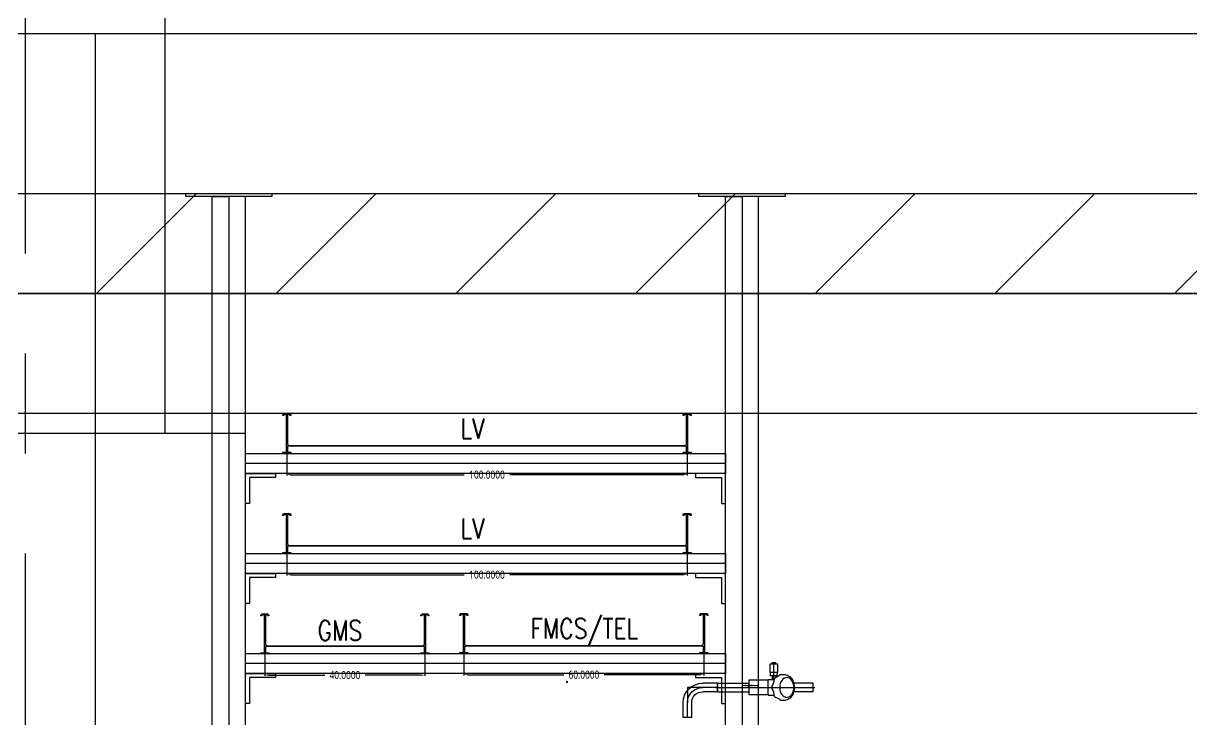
# Model space of a CAD drawing. Extents: x -3080 to 28500, y -1326 to 31609.
# Drawn here: x 13919.5 to 14211.5, y 26414.3 to 26588.3 of the extents above; entities that cross this region are included whole.
import ezdxf
from ezdxf.enums import TextEntityAlignment as Align
from ezdxf.xclip import XClip

# ---------------------------------------------------------------- set-up
doc = ezdxf.new("R2010")
doc.units = 0
doc.header["$LTSCALE"] = 100
doc.header["$XCLIPFRAME"] = 2
doc.linetypes.add('188K-SM-07-F10-MECH-CR PIPE-Y2257103$0$CENTER', pattern=[2, 1.25, -0.25, 0.25, -0.25])
doc.linetypes.add('188K-SM-07-F10-MECH-CR PIPE-Y2257103$0$X-S-FAB_SL ALL$0$COL-CEN-LIN', pattern=[3.25, 2.5, -0.25, 0.25, -0.25])
for name, color, linetype in [('0-xref', 8, 'Continuous'), ('188K-SM-07-F10-MECH-CR PIPE-Y2257103$0$0-AP7P1-SM-08-BG_CDA', 6, 'Continuous'), ('188K-SM-07-F10-MECH-CR PIPE-Y2257103$0$0-BG', 6, 'Continuous'), ('188K-SM-07-F10-MECH-CR PIPE-Y2257103$0$0-FIRE', 1, 'Continuous'), ('188K-SM-07-F10-MECH-CR PIPE-Y2257103$0$0-hookupzoom', 4, 'Continuous'), ('188K-SM-07-F10-MECH-CR PIPE-Y2257103$0$0-LV', 6, 'Continuous'), ('188K-SM-07-F10-MECH-CR PIPE-Y2257103$0$0-Y-CCD', 5, 'Continuous'), ('188K-SM-07-F10-MECH-CR PIPE-Y2257103$0$DIM', 3, 'Continuous'), ('188K-SM-07-F10-MECH-CR PIPE-Y2257103$0$SH-LINE-130', 2, 'Continuous'), ('188K-SM-07-F10-MECH-CR PIPE-Y2257103$0$UPW_PVDF', 7, 'Continuous'), ('188K-SM-07-F10-MECH-CR PIPE-Y2257103$0$X-S-FAB_SL ALL$0$ASP_8', 8, 'Continuous'), ('188K-SM-07-F10-MECH-CR PIPE-Y2257103$0$X-S-FAB_SL ALL$0$BEAM-S', 2, 'Continuous'), ('188K-SM-07-F10-MECH-CR PIPE-Y2257103$0$X-S-FAB_SL ALL$0$CCL', 15, '188K-SM-07-F10-MECH-CR PIPE-Y2257103$0$X-S-FAB_SL ALL$0$COL-CEN-LIN')]:
    doc.layers.add(name, color=color, linetype=linetype)
doc.layers.add('188K-SM-07-F10-MECH-CR PIPE-Y2257103$0$Blcok.TXT', color=7, linetype='Continuous', plot=False)
doc.layers.add('188K-SM-07-F10-MECH-CR PIPE-Y2257103$0$Block.TXT', color=7, linetype='Continuous', plot=False)
doc.styles.add('188K-SM-07-F10-MECH-CR PIPE-Y2257103$0$AA-TXT', font='romans.shx', dxfattribs={"bigfont": 'chineset.shx'})
doc.styles.add('188K-SM-07-F10-MECH-CR PIPE-Y2257103$0$Standard', font='', dxfattribs={"width": 0.8})
doc.styles.add('188K-SM-07-F10-MECH-CR PIPE-Y2257103$0$TXT', font='txt.shx', dxfattribs={"width": 0.55, "bigfont": 'chineset.shx'})
doc.styles.get('188K-SM-07-F10-MECH-CR PIPE-Y2257103$0$Standard').set_extended_font_data('Microsoft JhengHei')
doc.dimstyles.new('188K-SM-07-F10-MECH-CR PIPE-Y2257103$0$Standard', dxfattribs={"dimtxt": 0.18, "dimasz": 0.18, "dimexe": 0.18, "dimexo": 0.0625, "dimgap": 0.09, "dimtad": 0, "dimtih": 1, "dimtoh": 1, "dimdec": 4, "dimzin": 0, "dimdsep": 46, "dimtxsty": '188K-SM-07-F10-MECH-CR PIPE-Y2257103$0$Standard', "dimcen": 0.09, "dimadec": 0, "dimazin": 0, "dimtfac": 1, "dimtdec": 4, "dimtofl": 0, "dimtmove": 0, "dimatfit": 3, "dimfxl": 1, "dimtolj": 1, "dimtzin": 0, "dimarcsym": 0})

# ---------------------------------------------------------------- blocks, each defined once
blk = doc.blocks.new('188K-SM-07-F10-MECH-CR PIPE-Y2257103$0$X-S-FAB_SL ALL$0$A$Ceb448ab1')
at = {"layer": '188K-SM-07-F10-MECH-CR PIPE-Y2257103$0$X-S-FAB_SL ALL$0$CCL'}
blk.add_line((13920, 3600), (13920, 0), dxfattribs=at)
blk = doc.blocks.new('*U1541')
at = {"color": 241}
blk.add_lwpolyline([(17.5, 50), (-17.5, 50), (-17.5, 337.5), (17.5, 337.5)], close=True, dxfattribs=at)
blk = doc.blocks.new('188K-SM-07-F10-MECH-CR PIPE-Y2257103$0$X-S-FAB_SL ALL')
at = {"color": 241}
for p, q in [((-2628.521, -72748.977), (19076.479, -72748.977)), ((-2628.521, -72788.977), (19076.479, -72788.977))]:
    blk.add_line(p, q, dxfattribs=at)
at = {"layer": '188K-SM-07-F10-MECH-CR PIPE-Y2257103$0$X-S-FAB_SL ALL$0$ASP_8'}
for p, q in [((9481.479, -72848.977), (9481.479, -71981.477)), ((9501.479, -72848.977), (9391.479, -72848.977)), ((9501.479, -73068.977), (9501.479, -72848.977))]:
    blk.add_line(p, q, dxfattribs=at)
at = {"layer": '188K-SM-07-F10-MECH-CR PIPE-Y2257103$0$X-S-FAB_SL ALL$0$BEAM-S'}
blk.add_blockref('*U1541', (9446.479, -73086.477), dxfattribs=at)
at = {"layer": '188K-SM-07-F10-MECH-CR PIPE-Y2257103$0$X-S-FAB_SL ALL$0$CCL'}
blk.add_blockref('188K-SM-07-F10-MECH-CR PIPE-Y2257103$0$X-S-FAB_SL ALL$0$A$Ceb448ab1', (-4473.521, -73553.977), dxfattribs=at)
blk = doc.blocks.new('*D1546')
at = {"layer": '188K-SM-07-F10-MECH-CR PIPE-Y2257103$0$DIM', "color": 0, "lineweight": -2, "transparency": 16777216}
for p, q in [((0, -0.06), (0, -5.47)), ((100, -0.06), (100, -5.47)), ((1, -5.29), (44.3, -5.29)), ((99, -5.29), (55.7, -5.29))]:
    blk.add_line(p, q, dxfattribs=at)
at = {"layer": '188K-SM-07-F10-MECH-CR PIPE-Y2257103$0$DIM', "color": 0, "transparency": 16777216}
for points in [[(1, -5.13), (1, -5.46), (0, -5.29)], [(99, -5.13), (99, -5.46), (100, -5.29)]]:
    blk.add_solid(points, dxfattribs=at)
at = {"layer": 'DefPoints', "color": 0, "transparency": 16777216}
for p in [(0, 0), (100, 0), (100, -5.29)]:
    blk.add_point(p, dxfattribs=at)
at = {"layer": '188K-SM-07-F10-MECH-CR PIPE-Y2257103$0$DIM', "color": 0, "transparency": 16777216, "insert": (50, -5.29), "char_height": 2, "attachment_point": 5, "style": '188K-SM-07-F10-MECH-CR PIPE-Y2257103$0$Standard'}
blk.add_mtext('\\A1;100.0000', dxfattribs=at)
blk = doc.blocks.new('*D1544')
at = {"layer": '188K-SM-07-F10-MECH-CR PIPE-Y2257103$0$DIM', "color": 0, "lineweight": -2, "transparency": 16777216}
for p, q in [((0, -0.06), (0, -5.47)), ((60, -0.06), (60, -5.47)), ((1, -5.29), (24.98, -5.29)), ((59, -5.29), (35.02, -5.29))]:
    blk.add_line(p, q, dxfattribs=at)
at = {"layer": '188K-SM-07-F10-MECH-CR PIPE-Y2257103$0$DIM', "color": 0, "transparency": 16777216}
for points in [[(1, -5.13), (1, -5.46), (0, -5.29)], [(59, -5.13), (59, -5.46), (60, -5.29)]]:
    blk.add_solid(points, dxfattribs=at)
at = {"layer": 'DefPoints', "color": 0, "transparency": 16777216}
for p in [(0, 0), (60, 0), (60, -5.29)]:
    blk.add_point(p, dxfattribs=at)
at = {"layer": '188K-SM-07-F10-MECH-CR PIPE-Y2257103$0$DIM', "color": 0, "transparency": 16777216, "insert": (30, -5.29), "char_height": 2, "attachment_point": 5, "style": '188K-SM-07-F10-MECH-CR PIPE-Y2257103$0$Standard'}
blk.add_mtext('\\A1;60.0000', dxfattribs=at)
blk = doc.blocks.new('*D272')
at = {"layer": '188K-SM-07-F10-MECH-CR PIPE-Y2257103$0$DIM', "color": 0, "lineweight": -2, "transparency": 16777216}
for p, q in [((0, -0.06), (0, -5.47)), ((40, -0.06), (40, -5.47)), ((1, -5.29), (14.94, -5.29)), ((39, -5.29), (25.06, -5.29))]:
    blk.add_line(p, q, dxfattribs=at)
at = {"layer": '188K-SM-07-F10-MECH-CR PIPE-Y2257103$0$DIM', "color": 0, "transparency": 16777216}
for points in [[(1, -5.13), (1, -5.46), (0, -5.29)], [(39, -5.13), (39, -5.46), (40, -5.29)]]:
    blk.add_solid(points, dxfattribs=at)
at = {"layer": 'DefPoints', "color": 0, "transparency": 16777216}
for p in [(0, 0), (40, 0), (40, -5.29)]:
    blk.add_point(p, dxfattribs=at)
at = {"layer": '188K-SM-07-F10-MECH-CR PIPE-Y2257103$0$DIM', "color": 0, "transparency": 16777216, "insert": (20, -5.29), "char_height": 2, "attachment_point": 5, "style": '188K-SM-07-F10-MECH-CR PIPE-Y2257103$0$Standard'}
blk.add_mtext('\\A1;40.0000', dxfattribs=at)
blk = doc.blocks.new('188K-SM-07-F10-MECH-CR PIPE-Y2257103$0$Bellow_15A_R')
at = {"color": 2, "linetype": '188K-SM-07-F10-MECH-CR PIPE-Y2257103$0$CENTER', "ltscale": 3}
blk.add_line((-8.24, 0), (16.48, 0), dxfattribs=at)
at = {"color": 0}
for p, q in [((-7.83, 1.08), (0, 1.08)), ((-7.83, 1.08), (-7.83, -1.08)), ((4.81, 1.8), (0, 1.8)), ((0, -1.8), (0, 1.8)), ((4.81, 1.9), (4.81, -1.9)), ((4.81, 1.9), (6.29, 1.9)), ((16.07, 1.08), (11.29, 1.08)), ((16.07, 1.08), (16.07, -1.08)), ((-7.83, -1.08), (0, -1.08)), ((4.81, -1.8), (0, -1.8)), ((6.28, -1.9), (4.81, -1.9)), ((16.07, -1.08), (11.29, -1.08))]:
    blk.add_line(p, q, dxfattribs=at)
blk.add_lwpolyline([(11.13, -1.55, -0.129678), (10.5, -2.5, -0.076709), (9.35, -3.11), (9.11, -3.14), (8.07, -3.17, -0.111401), (7.8, -3.16, 0.105556), (6.58, -2.45, -0.110801), (6.28, -2.02, 0.124714), (5.78, -0.3, -0.093313), (5.78, 0.3, 0.191988), (6.28, 2.02, -0.199243), (6.58, 2.45, 0.232869), (7.8, 3.16, -0.069384), (8.07, 3.17), (9.11, 3.14), (9.35, 3.11, -0.093734), (10.5, 2.49, -0.099389), (11.13, 1.55, -0.039332), (11.36, 0.8, -0.090181), (11.36, -0.8, -0.048841)], format="xyb", close=True, dxfattribs=at)
blk.add_ellipse((9.49, 0), major_axis=(0, -2.49), ratio=0.70911, dxfattribs=at)
blk = doc.blocks.new('*U1609')
at = {"color": 0}
for p, q in [((5.81, -2.88), (5.81, -1.9)), ((6.7, -2.88), (6.7, -2.49)), ((7.05, -2.88), (7.04, -2.88)), ((5.3, -3.84), (5.33, -3.82)), ((5.33, -3.82), (7.18, -3.82)), ((5.46, -3.5), (5.46, -3.5)), ((7.04, -3.5), (7.05, -3.5)), ((7.21, -3.84), (7.18, -3.82))]:
    blk.add_line(p, q, dxfattribs=at)
at = {"color": 2, "linetype": '188K-SM-07-F10-MECH-CR PIPE-Y2257103$0$CENTER'}
blk.add_line((6.25, -2.15), (6.25, -6.29), dxfattribs=at)
at = {"color": 0}
for points in [[(7.05, -3.82), (7.04, -2.88), (5.46, -2.88), (5.46, -2.88), (5.46, -3.82)], [(5.3, -3.83), (5.3, -5.88), (7.21, -5.88), (7.21, -3.83)], [(5.81, -5.88), (5.81, -6.2), (6.7, -6.2), (6.7, -5.88)]]:
    blk.add_lwpolyline(points, dxfattribs=at)
blk.add_blockref('188K-SM-07-F10-MECH-CR PIPE-Y2257103$0$Bellow_15A_R', (0, 0), dxfattribs=at)
at = {"layer": '188K-SM-07-F10-MECH-CR PIPE-Y2257103$0$Blcok.TXT', "color": 0, "style": '188K-SM-07-F10-MECH-CR PIPE-Y2257103$0$TXT', "width": 0.6}
for tag, p in [('進吹氣口', (-0.18, -0.29)), ('管徑', (-0.18, -0.41)), ('氣種', (-0.18, -0.54))]:
    blk.add_attdef(tag, p, '', height=0.1, dxfattribs=at)
blk = doc.blocks.new('*U1617')
at = {"color": 0}
for p, q in [((-2.23, -28.92), (-5.92, -28.92)), ((-2.23, -31.09), (-2.23, -28.92)), ((-2.23, -31.09), (-5.92, -31.09)), ((-10.81, -37.5), (-10.81, -33.81)), ((-8.65, -37.5), (-8.65, -33.81)), ((-10.81, -37.5), (-8.65, -37.5))]:
    blk.add_line(p, q, dxfattribs=at)
at = {"color": 1}
for p, q in [((-2.23, -30), (-5.92, -30)), ((-9.73, -37.5), (-9.73, -33.81))]:
    blk.add_line(p, q, dxfattribs=at)
at = {"color": 0}
for radius in [4.89, 2.73]:
    blk.add_arc((-5.92, -33.81), radius, 90, 180, dxfattribs=at)
at = {"color": 1}
blk.add_arc((-5.92, -33.81), 3.81, 90, 180, dxfattribs=at)
at = {"layer": 'DefPoints'}
blk.add_lwpolyline([(-9.73, -33.81), (-9.73, -30), (-5.92, -30)], dxfattribs=at)
blk = doc.blocks.new('*U1545')
blk.add_lwpolyline([(0.12, 1.84), (0.12, 0.3), (1, 0.3), (1, 0), (-1, 0), (-1, 0.3), (-0.12, 0.3), (-0.12, 9.76), (-0.66, 9.76, 0.414213562), (-0.76, 9.66), (-0.76, 9.5), (-1, 9.5), (-1, 9.66, -0.414213562), (-0.66, 10), (0.66, 10, -0.414213562), (1, 9.66), (1, 9.5), (0.76, 9.5), (0.76, 9.66, 0.414213562), (0.66, 9.76), (0.12, 9.76), (0.12, 2.54, 0.414213562), (0.62, 2.04), (99.38, 2.04, 0.414213562), (99.88, 2.54), (99.88, 9.76), (99.34, 9.76, 0.414213562), (99.24, 9.66), (99.24, 9.5), (99, 9.5), (99, 9.66, -0.414213562), (99.34, 10), (100.66, 10, -0.414213562), (101, 9.66), (101, 9.5), (100.76, 9.5), (100.76, 9.66, 0.414213562), (100.66, 9.76), (100.12, 9.76), (100.12, 0.3), (101, 0.3), (101, 0), (99, 0), (99, 0.3), (99.88, 0.3), (99.88, 1.84)], format="xyb", close=True)
at = {"layer": '188K-SM-07-F10-MECH-CR PIPE-Y2257103$0$DIM'}
dim = blk.add_linear_dim(base=(100, -5.29392), p1=(0, 0), p2=(100, 0), dimstyle='188K-SM-07-F10-MECH-CR PIPE-Y2257103$0$Standard', override={"dimtxt": 2, "dimasz": 1, "dimfxl": 0.1}, dxfattribs=at)
dim.commit()
dim.dimension.update_dxf_attribs({"geometry": '*D1546', "text_midpoint": (50, -5.29392)})
blk = doc.blocks.new('*U1543')
blk.add_lwpolyline([(0.12, 1.84), (0.12, 0.3), (1, 0.3), (1, 0), (-1, 0), (-1, 0.3), (-0.12, 0.3), (-0.12, 9.76), (-0.66, 9.76, 0.414213562), (-0.76, 9.66), (-0.76, 9.5), (-1, 9.5), (-1, 9.66, -0.414213562), (-0.66, 10), (0.66, 10, -0.414213562), (1, 9.66), (1, 9.5), (0.76, 9.5), (0.76, 9.66, 0.414213562), (0.66, 9.76), (0.12, 9.76), (0.12, 2.54, 0.414213562), (0.62, 2.04), (59.38, 2.04, 0.414213562), (59.88, 2.54), (59.88, 9.76), (59.34, 9.76, 0.414213562), (59.24, 9.66), (59.24, 9.5), (59, 9.5), (59, 9.66, -0.414213562), (59.34, 10), (60.66, 10, -0.414213562), (61, 9.66), (61, 9.5), (60.76, 9.5), (60.76, 9.66, 0.414213562), (60.66, 9.76), (60.12, 9.76), (60.12, 0.3), (61, 0.3), (61, 0), (59, 0), (59, 0.3), (59.88, 0.3), (59.88, 1.84)], format="xyb", close=True)
at = {"layer": '188K-SM-07-F10-MECH-CR PIPE-Y2257103$0$DIM'}
dim = blk.add_linear_dim(base=(60, -5.29392), p1=(0, 0), p2=(60, 0), dimstyle='188K-SM-07-F10-MECH-CR PIPE-Y2257103$0$Standard', override={"dimtxt": 2, "dimasz": 1, "dimfxl": 0.1}, dxfattribs=at)
dim.commit()
dim.dimension.update_dxf_attribs({"geometry": '*D1544', "text_midpoint": (30, -5.29392)})
blk = doc.blocks.new('*U271')
blk.add_lwpolyline([(0.12, 1.84), (0.12, 0.3), (1, 0.3), (1, 0), (-1, 0), (-1, 0.3), (-0.12, 0.3), (-0.12, 9.76), (-0.66, 9.76, 0.414213562), (-0.76, 9.66), (-0.76, 9.5), (-1, 9.5), (-1, 9.66, -0.414213562), (-0.66, 10), (0.66, 10, -0.414213562), (1, 9.66), (1, 9.5), (0.76, 9.5), (0.76, 9.66, 0.414213562), (0.66, 9.76), (0.12, 9.76), (0.12, 2.54, 0.414213562), (0.62, 2.04), (39.38, 2.04, 0.414213562), (39.88, 2.54), (39.88, 9.76), (39.34, 9.76, 0.414213562), (39.24, 9.66), (39.24, 9.5), (39, 9.5), (39, 9.66, -0.414213562), (39.34, 10), (40.66, 10, -0.414213562), (41, 9.66), (41, 9.5), (40.76, 9.5), (40.76, 9.66, 0.414213562), (40.66, 9.76), (40.12, 9.76), (40.12, 0.3), (41, 0.3), (41, 0), (39, 0), (39, 0.3), (39.88, 0.3), (39.88, 1.84)], format="xyb", close=True)
at = {"layer": '188K-SM-07-F10-MECH-CR PIPE-Y2257103$0$DIM'}
dim = blk.add_linear_dim(base=(40, -5.29392), p1=(0, 0), p2=(40, 0), dimstyle='188K-SM-07-F10-MECH-CR PIPE-Y2257103$0$Standard', override={"dimtxt": 2, "dimasz": 1, "dimfxl": 0.1}, dxfattribs=at)
dim.commit()
dim.dimension.update_dxf_attribs({"geometry": '*D272', "text_midpoint": (20, -5.29392)})
blk = doc.blocks.new('188K-SM-07-F10-MECH-CR PIPE-Y2257103$0$RDA')
at = {"layer": '188K-SM-07-F10-MECH-CR PIPE-Y2257103$0$SH-LINE-130', "ltscale": 0.1}
for p, q in [((12404.24, -72856.48), (12284.24, -72856.48)), ((12404.24, -72881.48), (12284.24, -72881.48)), ((12404.24, -72906.48), (12284.24, -72906.48))]:
    blk.add_line(p, q, dxfattribs=at)
for points in [[(12290.86, -72789.78), (12269.36, -72789.78), (12269.36, -72788.98), (12290.86, -72788.98)], [(12419.12, -72789.78), (12397.62, -72789.78), (12397.62, -72788.98), (12419.12, -72788.98)], [(12275.98, -73013.98), (12275.98, -72789.78), (12280.11, -72789.78), (12280.11, -73013.98)], [(12284.24, -73013.98), (12284.24, -72789.78), (12280.11, -72789.78), (12280.11, -73013.98)], [(12404.24, -73013.98), (12404.24, -72789.78), (12408.37, -72789.78), (12408.37, -73013.98)], [(12412.5, -73013.98), (12412.5, -72789.78), (12408.37, -72789.78), (12408.37, -73013.98)], [(12404.24, -72858.98), (12284.24, -72858.98), (12284.24, -72853.98), (12404.24, -72853.98)], [(12284.24, -72858.98), (12291.74, -72858.98), (12291.74, -72859.98), (12285.24, -72859.98), (12285.24, -72866.48), (12284.24, -72866.48)], [(12404.24, -72858.98), (12396.74, -72858.98), (12396.74, -72859.98), (12403.24, -72859.98), (12403.24, -72866.48), (12404.24, -72866.48)], [(12404.24, -72883.98), (12284.24, -72883.98), (12284.24, -72878.98), (12404.24, -72878.98)], [(12284.24, -72883.98), (12291.74, -72883.98), (12291.74, -72884.98), (12285.24, -72884.98), (12285.24, -72891.48), (12284.24, -72891.48)], [(12404.24, -72883.98), (12396.74, -72883.98), (12396.74, -72884.98), (12403.24, -72884.98), (12403.24, -72891.48), (12404.24, -72891.48)], [(12404.24, -72908.98), (12284.24, -72908.98), (12284.24, -72903.98), (12404.24, -72903.98)], [(12284.24, -72908.98), (12291.74, -72908.98), (12291.74, -72909.98), (12285.24, -72909.98), (12285.24, -72916.48), (12284.24, -72916.48)], [(12404.24, -72908.98), (12396.74, -72908.98), (12396.74, -72909.98), (12403.24, -72909.98), (12403.24, -72916.48), (12404.24, -72916.48)]]:
    blk.add_lwpolyline(points, close=True, dxfattribs=at)
at = {"layer": '188K-SM-07-F10-MECH-CR PIPE-Y2257103$0$0-AP7P1-SM-08-BG_CDA'}
ref = blk.add_blockref('*U1609', (12410.07, -72912.45), dxfattribs=dict(at, xscale=-1, rotation=180))
ref.add_attrib('進吹氣口', 'IOPP', (12410.09, -72912.16), dxfattribs={"layer": '188K-SM-07-F10-MECH-CR PIPE-Y2257103$0$Blcok.TXT', "color": 0, "height": 0.1, "rotation": 180, "style": '188K-SM-07-F10-MECH-CR PIPE-Y2257103$0$TXT', "width": 0.6})
ref.add_attrib('管徑', '15A', (12410.03, -72912.04), dxfattribs={"layer": '188K-SM-07-F10-MECH-CR PIPE-Y2257103$0$Blcok.TXT', "color": 0, "height": 0.1, "rotation": 180, "style": '188K-SM-07-F10-MECH-CR PIPE-Y2257103$0$TXT', "width": 0.6})
ref.add_attrib('氣種', '188K-SM-07-F10-MECH-CR PIPE-Y2257103$0$0-AP7P1-SM-08-BG_CDA', (12412.56, -72911.91), dxfattribs={"layer": '188K-SM-07-F10-MECH-CR PIPE-Y2257103$0$Blcok.TXT', "color": 0, "height": 0.1, "rotation": 180, "style": '188K-SM-07-F10-MECH-CR PIPE-Y2257103$0$TXT', "width": 0.6})
ref = blk.add_blockref('*U1617', (12364.73, -72922.18), dxfattribs=dict(at, xscale=-1, rotation=90))
ref.add_attrib('氣種', 'CHW', (12364.53, -72911.02), dxfattribs={"layer": '188K-SM-07-F10-MECH-CR PIPE-Y2257103$0$Block.TXT', "height": 0.1, "style": '188K-SM-07-F10-MECH-CR PIPE-Y2257103$0$TXT', "width": 0.6})
ref.add_attrib('管徑', '250A', (12364.5, -72911.21), dxfattribs={"layer": '188K-SM-07-F10-MECH-CR PIPE-Y2257103$0$Block.TXT', "height": 0.1, "style": '188K-SM-07-F10-MECH-CR PIPE-Y2257103$0$TXT', "width": 0.6})
at = {"layer": '188K-SM-07-F10-MECH-CR PIPE-Y2257103$0$0-LV', "color": 5}
for p in [(12294.64, -72853.98), (12294.64, -72878.98)]:
    blk.add_blockref('*U1545', p, dxfattribs=at)
at = {"layer": '188K-SM-07-F10-MECH-CR PIPE-Y2257103$0$0-Y-CCD', "color": 5}
for name, p in [('*U271', (12289.14, -72904.08)), ('*U1543', (12338.86, -72903.98))]:
    blk.add_blockref(name, p, dxfattribs=at)
at = {"layer": '188K-SM-07-F10-MECH-CR PIPE-Y2257103$0$UPW_PVDF', "style": '188K-SM-07-F10-MECH-CR PIPE-Y2257103$0$AA-TXT', "width": 0.8}
for s, p in [('LV', (12338.01, -72847.72)), ('LV', (12338.01, -72872.72)), ('FMCS/TEL', (12355.5, -72897.72)), ('GMS', (12302.3, -72898.22))]:
    blk.add_text(s, height=5, dxfattribs=at).set_placement(p, align=Align.MIDDLE_LEFT)
blk = doc.blocks.new('188K-SM-07-F10-MECH-CR PIPE-Y2257103')
at = {"layer": '188K-SM-07-F10-MECH-CR PIPE-Y2257103$0$0-FIRE'}
h = blk.add_hatch(dxfattribs=at)
h.set_pattern_fill('ANSI31', color=256, scale=10)
h.set_pattern_definition([(45, (0, 99332.263), (-22.45064, 22.45064), [])])
h.paths.add_polyline_path([(23550, 26520.786), (1845, 26520.786), (1845, 26545.786), (23550, 26545.786)])
blk.add_lwpolyline([(23550, 26520.786), (1845, 26520.786), (1845, 26545.786), (23550, 26545.786)], close=True, dxfattribs=at)
at = {"layer": '188K-SM-07-F10-MECH-CR PIPE-Y2257103$0$0-hookupzoom'}
blk.add_lwpolyline([(23550, 26490.786), (1845, 26490.786), (1845, 26520.786), (23550, 26520.786)], close=True, dxfattribs=at)
ref = blk.add_blockref('188K-SM-07-F10-MECH-CR PIPE-Y2257103$0$X-S-FAB_SL ALL', (4473.521, 99334.763))
XClip(ref).set_block_clipping_path([(-7553.4648570136, -75341.9369645483), (24026.2025623869, -67725.7696244382)])
at = {"layer": '188K-SM-07-F10-MECH-CR PIPE-Y2257103$0$0-BG'}
blk.add_blockref('188K-SM-07-F10-MECH-CR PIPE-Y2257103$0$RDA', (1690.76, 99334.763), dxfattribs=at)

msp = doc.modelspace()

# ---------------------------------------------------------------- block references
at = {"layer": '0-xref'}
msp.add_blockref('188K-SM-07-F10-MECH-CR PIPE-Y2257103', (0, 0), dxfattribs=at)

doc.saveas('drawing.dxf')
